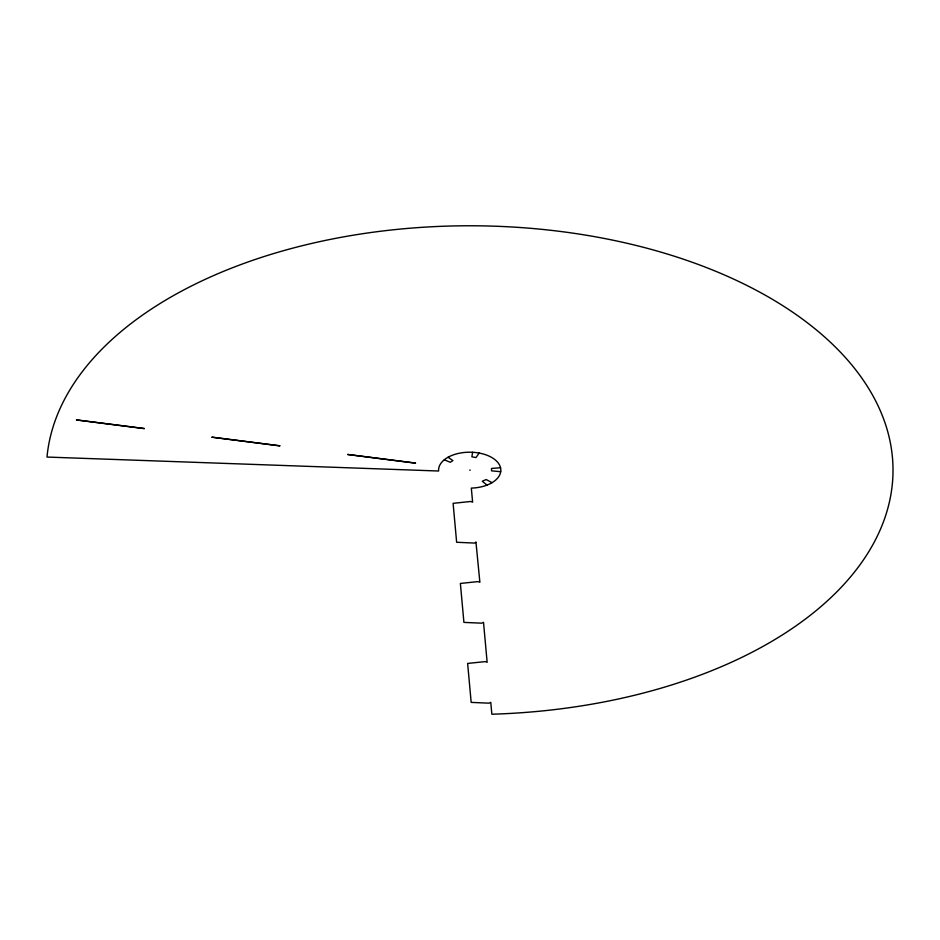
<?xml version="1.0" encoding="UTF-8"?>
<svg xmlns="http://www.w3.org/2000/svg" width="940" height="940" viewBox="0 0 940 940"><rect width="100%" height="100%" fill="white"/><g stroke="black" fill="none" stroke-linecap="round" stroke-linejoin="round"><path stroke-width="1.41" d="M472.62 452.269L471.88 456.805L475.981 457.569L479.153 453.045M500.538 467.744L491.526 468.449L491.514 470.846L500.714 471.692M444.256 459.813L450.319 462.28L452.892 460.565L448.063 457.251M492.066 482.666L486.168 479.541L482.279 481.233L487.014 485.099M470.223 470.082A2.573 1.481 0 0 1 469.695 470.164M76.504 419.933L144.314 428.57L76.504 419.933M212.005 437.194L279.815 445.83L212.005 437.194M347.694 454.478L415.504 463.115L347.694 454.478M475.969 542.239L474.488 543.062L456.64 542.274L453.103 503.335L470.705 501.478L472.609 502.195L471.328 488.107A31.126 17.966 0 0 0 500.785 469.26A31.126 17.966 0 0 0 468.179 452.222A31.126 17.966 0 0 0 438.604 471.011L47 457.052A423.305 244.4 0 0 1 477.473 225.812A423.305 244.4 0 0 1 892.953 466.005A423.305 244.4 0 0 1 491.855 714.224L490.774 702.345L489.012 703.167L471.175 702.391L467.638 663.44L485.24 661.596L487.143 662.312L483.513 622.351L481.75 623.173L463.913 622.398L460.377 583.446L477.978 581.59L479.882 582.307L475.969 542.239"/></g></svg>
